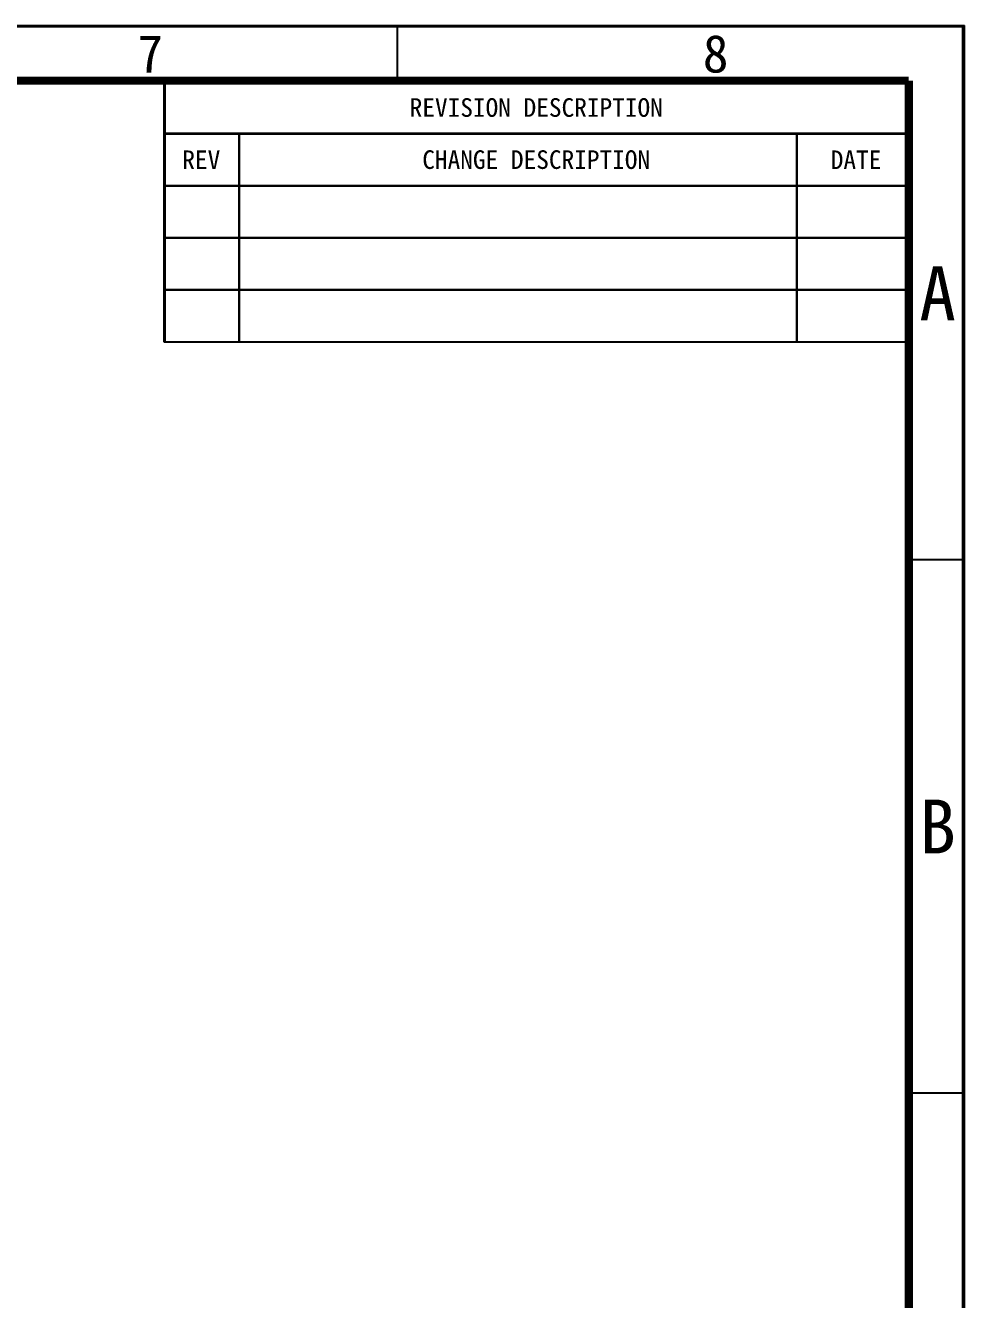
# Model space of a CAD drawing. Header units: millimetres. Extents: x 480 to 3134, y 272 to 1195.
# Drawn here: x 1430.1 to 1679, y 790.5 to 1128 of the extents above; entities that cross this region are included whole.
import ezdxf

# ---------------------------------------------------------------- set-up
doc = ezdxf.new("R2010")
doc.units = ezdxf.units.MM
doc.styles.add('TEXTSTYLE_2', font='txt')

msp = doc.modelspace()

# ---------------------------------------------------------------- linework, layer by layer
at = {"color": 7, "linetype": 'Continuous'}
for p, q in [((480.1277628293101, 1128.01385123832), (1678.951583309314, 1128.01385123832)), ((1678.951583309314, 280.3606448383198), (1678.951583309314, 1128.01385123832)), ((1466.861795607208, 1044.160848925305), (1466.861795607208, 1113.184799806451)), ((1664.073083838855, 1044.160848925305), (1466.861795607208, 1044.160848925305))]:
    msp.add_line(p, q, dxfattribs=at)
at = {"color": 2, "linetype": 'Continuous'}
for p, q in [((1678.460243404374, 1127.672203169241), (480.1277628293101, 1127.672203169241)), ((1678.460243404374, 280.3606448383198), (1678.460243404374, 1127.672203169241)), ((1435.863596696989, 1112.688916409927), (1663.801580341787, 1112.688916409927)), ((1467.020282552003, 1112.975885968101), (1467.020282552003, 1044.468553826853)), ((1663.801580341787, 1112.688916409927), (1663.801580341787, 1033.398022727926)), ((1466.86316247268, 1099.327480010757), (1663.801580341787, 1099.327480010757)), ((1486.724586801345, 1099.614449568933), (1486.724586801345, 1044.468553826853)), ((1634.506685528606, 1099.327480010757), (1634.506685528606, 1044.181584268677)), ((1466.86316247268, 1085.508310880134), (1663.801580341787, 1085.508310880134)), ((1466.86316247268, 1071.754532139719), (1663.801580341787, 1071.754532139719)), ((1466.86316247268, 1058.000753399303), (1663.801580341787, 1058.000753399303)), ((1466.86316247268, 1044.181584268677), (1663.801580341787, 1044.181584268677))]:
    msp.add_line(p, q, dxfattribs=at)
at = {"color": 1, "linetype": 'Continuous'}
for p, q in [((1528.668683332438, 1113.406340305362), (1528.668683332438, 1127.672203169241)), ((1678.460243404374, 986.4401608158769), (1664.194380540088, 986.4401608158769)), ((1678.460243404374, 845.2081184621093), (1664.194380540088, 845.2081184621093))]:
    msp.add_line(p, q, dxfattribs=at)
at = {"color": 5, "linetype": 'Continuous'}
for p, q in [((1664.073083838855, 1099.380009630222), (1466.861795607208, 1099.380009630222)), ((1486.740044509832, 1044.447818483481), (1486.740044509832, 1099.666979188396)), ((1634.491390604318, 1044.160848925305), (1634.491390604318, 1099.380009630222)), ((1664.073083838855, 1085.575219453993), (1466.861795607208, 1085.575219453993)), ((1664.073083838855, 1071.770429277763), (1466.861795607208, 1071.770429277763)), ((1664.073083838855, 1057.965639101534), (1466.861795607208, 1057.965639101534))]:
    msp.add_line(p, q, dxfattribs=at)
at = {"color": 7, "linetype": 'Continuous', "const_width": 2.139879471520396}
for points in [[(1664.194380540088, 1113.406340305362), (508.6594885574705, 1113.406340305362)], [(1664.194380540088, 294.6265077021981), (1664.194380540088, 1113.406340305362)]]:
    msp.add_lwpolyline(points, dxfattribs=at)

# ---------------------------------------------------------------- texts
at = {"color": 1, "linetype": 'Continuous', "attachment_point": 2, "style": 'TEXTSTYLE_2'}
for s, insert, char_height, width in [('7', (1463.217189271287, 1125.532323739701), 9.986104004795537, 9.986104004795537), ('8', (1613.008749343222, 1125.532323739701), 9.986104004795537, 9.986104004795537), ('A', (1671.818651877373, 1064.1891134247), 14.2658628638783, 14.2658628638783), ('B', (1671.818651877373, 922.9570710709322), 14.2658628638783, 14.2658628638783)]:
    msp.add_mtext(s, dxfattribs=dict(at, insert=insert, char_height=char_height, width=width))
at = {"color": 0, "linetype": 'Continuous', "char_height": 4.930283367229171, "attachment_point": 2, "line_spacing_factor": 1.0000002, "style": 'TEXTSTYLE_2'}
for s, insert, width in [('REVISION DESCRIPTION', (1565.467439723172, 1108.747546401952), 98.6056673445834), ('REV', (1476.722360018717, 1094.89902050737), 14.79085010168751), ('CHANGE DESCRIPTION', (1565.467439723172, 1094.942756225722), 88.74510061012506), ('DATE', (1650.217071906209, 1094.89902050737), 19.72113346891669)]:
    msp.add_mtext(s, dxfattribs=dict(at, insert=insert, width=width))

doc.saveas('drawing.dxf')
